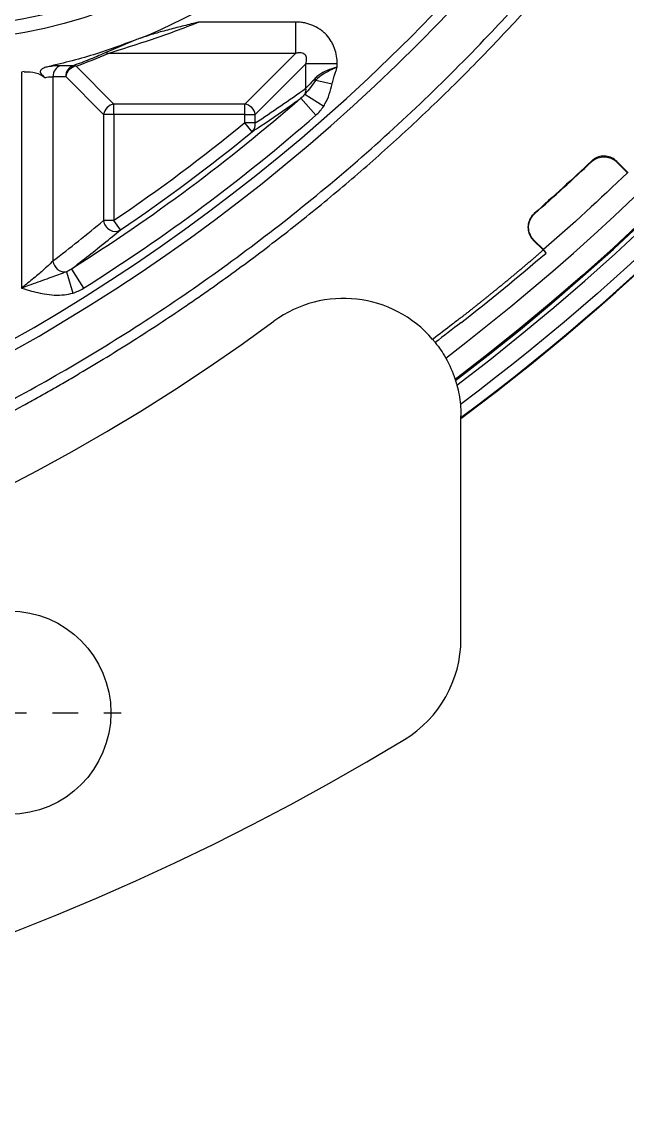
# Model space of a CAD drawing. Header units: millimetres. Extents: x 2595 to 3308, y 1499 to 1823.
# Drawn here: x 3188.55 to 3215.37, y 1558.51 to 1606.33 of the extents above; entities that cross this region are included whole.
import ezdxf
from ezdxf.lldxf.tags import DXFTag

# ---------------------------------------------------------------- set-up
doc = ezdxf.new("R2010")
doc.units = ezdxf.units.MM
doc.linetypes.add('CENTER', pattern=[2, 1.25, -0.25, 0.25, -0.25])
doc.layers.add('5', color=7, linetype='Continuous', true_color=0xffffff)
tags = doc.linetypes.add('DASHED', pattern=[25.72, 12.86, -12.86]).pattern_tags.tags
tags[6:7] = [DXFTag(74, 4), DXFTag(75, 0), DXFTag(340, '0'), DXFTag(46, 0.0), DXFTag(50, 0.0), DXFTag(44, 0.0), DXFTag(45, 0.0)]
tags[4:5] = [DXFTag(74, 4), DXFTag(75, 0), DXFTag(340, '0'), DXFTag(46, 0.0), DXFTag(50, 0.0), DXFTag(44, 0.0), DXFTag(45, 0.0)]

msp = doc.modelspace()

# ---------------------------------------------------------------- linework, layer by layer
at = {"layer": '5', "color": 7, "linetype": 'Continuous'}
for p, q in [((3200.677, 1604.928), (3192.379, 1604.928)), ((3198.433, 1602.685), (3200.677, 1604.928)), ((3198.895, 1602.223), (3201.139, 1604.466)), ((3201.139, 1603.391), (3201.139, 1604.466)), ((3202.525, 1604.466), (3201.139, 1604.466)), ((3202.525, 1604.326), (3202.525, 1604.466)), ((3188.546, 1604.101), (3188.546, 1594.545)), ((3192.638, 1602.685), (3190.961, 1604.362)), ((3189.933, 1603.898), (3189.933, 1595.742)), ((3192.176, 1602.223), (3190.499, 1603.9)), ((3201.583, 1603.745), (3202.299, 1603.585)), ((3201.092, 1603.126), (3201.924, 1602.594)), ((3198.433, 1602.685), (3192.638, 1602.685)), ((3192.638, 1602.223), (3192.638, 1602.685)), ((3198.433, 1602.223), (3198.433, 1602.685)), ((3200.916, 1602.948), (3201.577, 1602.192)), ((3192.638, 1602.223), (3192.176, 1602.223)), ((3192.176, 1602.223), (3192.176, 1597.53)), ((3198.433, 1602.223), (3192.638, 1602.223)), ((3192.638, 1602.223), (3192.638, 1597.53)), ((3198.433, 1602.223), (3198.895, 1602.223)), ((3198.433, 1601.849), (3198.433, 1602.223)), ((3198.895, 1601.849), (3198.895, 1602.223)), ((3198.751, 1601.46), (3198.433, 1601.849)), ((3198.895, 1601.849), (3198.433, 1601.849)), ((3215.373, 1599.644), (3214.899, 1600.118)), ((3215.408, 1599.64), (3214.9, 1600.148)), ((3192.638, 1597.53), (3192.176, 1597.53)), ((3192.92, 1597.114), (3192.638, 1597.53)), ((3211.206, 1596.67), (3211.65, 1596.227)), ((3211.233, 1596.67), (3211.659, 1596.244)), ((3190.753, 1595.387), (3191.288, 1594.536)), ((3190.534, 1595.269), (3190.811, 1594.321)), ((3208.002, 1579.015), (3208.002, 1588.811))]:
    msp.add_line(p, q, dxfattribs=at)
at = {"layer": '5', "color": 1, "linetype": 'CENTER', "ltscale": 4.572}
msp.add_line((3183.051, 1575.756), (3192.951, 1575.756), dxfattribs=at)
at = {"layer": '5', "color": 7, "linetype": 'Continuous'}
msp.add_circle((3188.001, 1575.756), 4.5, dxfattribs=at)
at = {"layer": '5', "color": 7, "linetype": 'Continuous', "extrusion": (0, 0, -1)}
for centre, radius, start, end in [((-3148.002, 1669.494), 100.07, 313.95835, 233.17746), ((-3148.002, 1669.494), 99.038, 101.06, 232.89885), ((-3184.218, 1629.254), 23.825, 180, 25), ((-3148.002, 1663.458), 80.382, 228.83127, 237.8694), ((-3148.002, 1663.458), 79.617, 230.69718, 235.90033), ((-3148.002, 1669.494), 97.045, 226.03509, 229.00804), ((-3202.802, 1588.887), 5.2, 150.4742, 161.8854), ((-3202.802, 1588.887), 5.2, 164.7499, 174.4673)]:
    msp.add_arc(centre, radius, start, end, dxfattribs=at)
at = {"layer": '5', "color": 7, "linetype": 'DASHED'}
for radius, start, end in [(100.573, 306.62661, 226.18317), (100.572, 306.62578, 226.19708)]:
    msp.add_arc((3148.002, 1669.494), radius, start, end, dxfattribs=at)
at = {"layer": '5', "color": 7, "linetype": 'Continuous'}
for centre, radius, start, end in [((3148.002, 1669.494), 100.547, 306.63636, 233.36364), ((3148.002, 1669.494), 99.282, 307.04882, 79.04876), ((3148.002, 1669.494), 99.081, 307.09253, 78.95021), ((3148.002, 1669.494), 98.032, 307.23998, 37.69458), ((3148.002, 1663.458), 81.732, 285.12421, 344.87579), ((3148.002, 1663.458), 82.176, 285.12421, 344.87579), ((3184.218, 1629.254), 23.204, 155, 0), ((3184.218, 1629.254), 25.522, 292.0819, 328.1173), ((3148.002, 1663.458), 81.386, 302.1306, 311.16873), ((3148.002, 1663.458), 80.119, 304.09967, 309.30282), ((3202.802, 1588.887), 5.2, 40.6303, 126.3111), ((3148.002, 1663.458), 87.341, 233.68891, 306.31109), ((3202.802, 1579.015), 5.2, 301.2018, 0), ((3148.002, 1669.494), 110.98, 238.79815, 301.20185)]:
    msp.add_arc(centre, radius, start, end, dxfattribs=at)
for centre, major_axis, ratio, start_param, end_param in [((3184.218, 1624.504), (0, -21.308), 0.969623, 0.332442, 0.406054), ((3192.379, 1604.466), (-0.204, 0.46), 0.686211, 5.709498, 6.138985), ((3190.395, 1603.898), (-0.004, -0.503), 0.918769, 3.409553, 4.719876), ((3190.961, 1603.9), (-0.006, 0.503), 0.918762, 0.267949, 1.559001), ((3190.961, 1603.9), (-0.356, -0.356), 0.854588, 4.005238, 5.41954), ((3190.961, 1603.9), (-0.169, 0.474), 0.615357, 5.758618, 6.150185), ((3190.153, 1629.254), (26.15, 0), 0.969623, 4.703985, 4.725629), ((3201.225, 1603.825), (-0.322, 0.386), 0.545433, 4.096418, 4.285924), ((3157.56, 1663.458), (74.576, 0), 0.992534, 5.299878, 5.336472), ((3200.677, 1603.391), (-0.292, 0.409), 0.884248, 3.567736, 4.148782), ((3192.638, 1602.223), (0.356, 0.356), 0.854588, 0.863645, 2.277948), ((3198.433, 1602.223), (0.356, -0.356), 0.854588, 0.863645, 2.277948), ((3198.433, 1601.849), (-0.277, 0.42), 0.889007, 3.25614, 4.181143), ((3137.009, 1663.458), (86.346, 0), 0.992534, 5.372156, 5.405474), ((3192.638, 1597.53), (0.32, -0.388), 0.873673, 4.088235, 6.175403), ((3190.395, 1595.742), (0.307, -0.399), 0.879061, 4.117387, 5.866252)]:
    msp.add_ellipse(centre, major_axis=major_axis, ratio=ratio, start_param=start_param, end_param=end_param, dxfattribs=at)
for points, degree, knots in [([(3167.285, 1581.691), (3169.791, 1582.349), (3174.854, 1583.68), (3182.249, 1586.586), (3189.494, 1590.2), (3196.488, 1594.596), (3203.144, 1599.754), (3208.087, 1604.452), (3211.587, 1608.288), (3213.88, 1611.019), (3216.127, 1613.943), (3218.312, 1617.062), (3220.416, 1620.381), (3222.422, 1623.902), (3224.31, 1627.624), (3226.058, 1631.547), (3227.642, 1635.67), (3229.06, 1639.983), (3229.814, 1642.955), (3230.196, 1644.461)], 3, [0, 0, 0, 0, 0.083028, 0.167755, 0.254186, 0.342326, 0.432181, 0.523757, 0.560565, 0.598667, 0.638065, 0.678758, 0.720749, 0.764038, 0.808627, 0.854516, 0.901707, 0.950201, 1, 1, 1, 1]), ([(3167.386, 1581.253), (3168.035, 1581.41), (3169.002, 1581.643), (3170.277, 1581.983), (3171.521, 1582.328), (3173.045, 1582.78), (3174.833, 1583.354), (3176.291, 1583.858), (3177.433, 1584.274), (3178.547, 1584.693), (3179.908, 1585.229), (3181.498, 1585.893), (3183.033, 1586.569), (3184.51, 1587.254), (3185.929, 1587.946), (3187.294, 1588.642), (3188.396, 1589.231), (3189.255, 1589.704), (3189.885, 1590.058), (3190.505, 1590.413), (3191.316, 1590.887), (3192.311, 1591.484), (3193.482, 1592.213), (3194.632, 1592.955), (3195.576, 1593.586), (3196.324, 1594.1), (3197.446, 1594.884), (3198.741, 1595.828), (3200.2, 1596.945), (3201.288, 1597.807), (3202.367, 1598.692), (3203.794, 1599.901), (3205.194, 1601.149), (3206.564, 1602.432), (3207.913, 1603.737), (3209.554, 1605.408), (3211.454, 1607.474), (3213.28, 1609.596), (3215.033, 1611.774), (3216.712, 1614.008), (3218.318, 1616.297), (3219.849, 1618.639), (3221.303, 1621.031), (3222.677, 1623.472), (3223.971, 1625.956), (3225.182, 1628.483), (3226.308, 1631.047), (3227.35, 1633.648), (3228.305, 1636.281), (3229.174, 1638.944), (3229.822, 1641.186), (3230.299, 1642.993), (3230.519, 1643.901), (3230.629, 1644.356)], 3, [0, 0, 0, 0, 0.021265, 0.031723, 0.04207, 0.062441, 0.082399, 0.101967, 0.11161, 0.121155, 0.139931, 0.158259, 0.176098, 0.193408, 0.210172, 0.226438, 0.242264, 0.250029, 0.257705, 0.265298, 0.272816, 0.287657, 0.302299, 0.316816, 0.331278, 0.338512, 0.345759, 0.37492, 0.389606, 0.404364, 0.419194, 0.434089, 0.464003, 0.478985, 0.493959, 0.52385, 0.553668, 0.583415, 0.613118, 0.642815, 0.672529, 0.702265, 0.732021, 0.761792, 0.791565, 0.821337, 0.851111, 0.880888, 0.910661, 0.940422, 0.970186, 0.985084, 1, 1, 1, 1]), ([(3192.379, 1604.928), (3192.948, 1605.117), (3193.661, 1605.329), (3195.016, 1605.789), (3195.703, 1606.041), (3196.383, 1606.312)], 3, [0, 0, 0, 0, 0.5, 0.5, 1, 1, 1, 1]), ([(3196.383, 1606.312), (3196.276, 1606.285), (3196.06, 1606.23), (3195.629, 1606.122), (3195.091, 1605.984), (3194.446, 1605.812), (3194.024, 1605.673), (3193.813, 1605.604)], 3, [0, 0, 0, 0, 0.124936, 0.250008, 0.5001, 0.750076, 1, 1, 1, 1]), ([(3202.525, 1604.466), (3202.52, 1604.58), (3202.509, 1604.81), (3202.434, 1605.09), (3202.345, 1605.304), (3202.233, 1605.512), (3202.09, 1605.704), (3201.916, 1605.872), (3201.787, 1605.973), (3201.631, 1606.074), (3201.463, 1606.159), (3201.266, 1606.231), (3201.08, 1606.278), (3200.882, 1606.309), (3200.746, 1606.312), (3200.677, 1606.314)], 3, [0, 0, 0, 0, 0.117404, 0.235804, 0.295415, 0.355364, 0.477207, 0.539685, 0.603015, 0.645573, 0.730964, 0.795158, 0.860435, 0.928322, 1, 1, 1, 1]), ([(3193.578, 1605.517), (3193.011, 1605.305), (3191.745, 1604.832), (3190.431, 1604.512), (3189.707, 1604.335)], 3, [0, 0, 0, 0, 0.448097, 1, 1, 1, 1]), ([(3193.578, 1605.517), (3193.387, 1605.434), (3193.198, 1605.354), (3192.73, 1605.156), (3192.445, 1605.04), (3192.223, 1604.941)], 3, [0, 0, 0, 0, 0.391248, 0.391248, 1, 1, 1, 1]), ([(3192.223, 1604.941), (3192.002, 1604.843), (3191.775, 1604.746), (3191.312, 1604.56), (3191.075, 1604.47), (3190.832, 1604.383)], 3, [0, 0, 0, 0, 0.504303, 0.504303, 1, 1, 1, 1]), ([(3201.139, 1604.466), (3201.148, 1604.504), (3201.166, 1604.577), (3201.171, 1604.685), (3201.152, 1604.784), (3201.104, 1604.869), (3201.024, 1604.93), (3200.923, 1604.958), (3200.803, 1604.959), (3200.722, 1604.939), (3200.677, 1604.928)], 3, [0, 0, 0, 0, 0.147174, 0.276121, 0.386166, 0.48296, 0.579882, 0.691662, 0.82731, 1, 1, 1, 1]), ([(3188.661, 1604.119), (3188.837, 1604.117), (3189.196, 1604.114), (3189.449, 1603.946), (3189.579, 1603.861)], 3, [0, 0, 0, 0, 0.487702, 1, 1, 1, 1]), ([(3189.706, 1604.336), (3189.646, 1604.323), (3189.587, 1604.306), (3189.504, 1604.269), (3189.477, 1604.255), (3189.434, 1604.225), (3189.417, 1604.209), (3189.393, 1604.179), (3189.385, 1604.165), (3189.376, 1604.135), (3189.374, 1604.12), (3189.379, 1604.083), (3189.388, 1604.062), (3189.434, 1603.983), (3189.491, 1603.933), (3189.558, 1603.878), (3189.568, 1603.869), (3189.579, 1603.861)], 3, [0, 0, 0, 0, 0.206467, 0.206467, 0.310189, 0.310189, 0.393888, 0.393888, 0.461198, 0.461198, 0.528396, 0.528396, 0.63172, 0.63172, 0.943708, 0.943708, 1, 1, 1, 1]), ([(3190.277, 1604.385), (3190.191, 1604.386), (3190.071, 1604.377), (3189.858, 1604.354), (3189.784, 1604.345), (3189.707, 1604.335)], 3, [0, 0, 0, 0, 0.686332, 0.686332, 1, 1, 1, 1]), ([(3190.832, 1604.383), (3190.702, 1604.382), (3190.572, 1604.382), (3190.386, 1604.383), (3190.332, 1604.384), (3190.277, 1604.385)], 3, [0, 0, 0, 0, 0.703661, 0.703661, 1, 1, 1, 1]), ([(3202.525, 1604.326), (3202.521, 1604.325), (3202.518, 1604.324), (3202.365, 1604.274), (3202.213, 1604.226), (3201.94, 1604.113), (3201.814, 1604.048), (3201.65, 1603.925), (3201.597, 1603.877), (3201.55, 1603.825)], 3, [0, 0, 0, 0, 0.009731, 0.009731, 0.410687, 0.410687, 0.79499, 0.79499, 1, 1, 1, 1]), ([(3202.525, 1604.326), (3202.523, 1604.325), (3202.52, 1604.324), (3202.459, 1604.296), (3202.401, 1604.269), (3202.286, 1604.214), (3202.229, 1604.187), (3202.095, 1604.12), (3202.019, 1604.079), (3201.809, 1603.952), (3201.683, 1603.857), (3201.583, 1603.745)], 3, [0, 0, 0, 0, 0.007285, 0.007285, 0.171123, 0.171123, 0.333334, 0.333334, 0.561762, 0.561762, 1, 1, 1, 1]), ([(3202.299, 1603.585), (3202.306, 1603.617), (3202.314, 1603.65), (3202.363, 1603.847), (3202.416, 1604.008), (3202.489, 1604.221), (3202.507, 1604.273), (3202.525, 1604.326)], 3, [0, 0, 0, 0, 0.129837, 0.129837, 0.784319, 0.784319, 1, 1, 1, 1]), ([(3189.579, 1603.861), (3189.608, 1603.866), (3189.637, 1603.87), (3189.775, 1603.89), (3189.867, 1603.899), (3189.933, 1603.898)], 3, [0, 0, 0, 0, 0.195237, 0.195237, 1, 1, 1, 1]), ([(3201.55, 1603.825), (3201.495, 1603.763), (3201.441, 1603.705), (3201.294, 1603.546), (3201.205, 1603.455), (3201.139, 1603.391)], 3, [0, 0, 0, 0, 0.343417, 0.343417, 1, 1, 1, 1]), ([(3201.924, 1602.594), (3201.944, 1602.626), (3201.963, 1602.658), (3202.137, 1602.966), (3202.23, 1603.276), (3202.299, 1603.585)], 3, [0, 0, 0, 0, 0.103958, 0.103958, 1, 1, 1, 1]), ([(3198.751, 1601.46), (3198.88, 1601.546), (3199.009, 1601.631), (3199.652, 1602.063), (3200.165, 1602.416), (3200.757, 1602.835), (3200.836, 1602.891), (3200.916, 1602.948)], 3, [0, 0, 0, 0, 0.177883, 0.177883, 0.889444, 0.889444, 1, 1, 1, 1]), ([(3213.78, 1600.133), (3213.845, 1600.195), (3213.923, 1600.247), (3214.087, 1600.32), (3214.177, 1600.343), (3214.356, 1600.358), (3214.448, 1600.35), (3214.621, 1600.304), (3214.705, 1600.266), (3214.822, 1600.188), (3214.862, 1600.154), (3214.899, 1600.118)], 3, [0, 0, 0, 0, 0.219887, 0.219887, 0.439505, 0.439505, 0.657884, 0.657884, 0.875822, 0.875822, 1, 1, 1, 1]), ([(3214.9, 1600.148), (3214.836, 1600.212), (3214.761, 1600.266), (3214.599, 1600.344), (3214.51, 1600.369), (3214.331, 1600.389), (3214.239, 1600.383), (3214.065, 1600.343), (3213.98, 1600.307), (3213.861, 1600.231), (3213.819, 1600.199), (3213.781, 1600.163)], 3, [0, 0, 0, 0, 0.219502, 0.219502, 0.438699, 0.438699, 0.656591, 0.656591, 0.874214, 0.874214, 1, 1, 1, 1]), ([(3211.241, 1597.839), (3211.174, 1597.779), (3211.116, 1597.707), (3211.028, 1597.549), (3210.997, 1597.462), (3210.966, 1597.285), (3210.966, 1597.193), (3210.996, 1597.016), (3211.026, 1596.93), (3211.106, 1596.785), (3211.152, 1596.723), (3211.206, 1596.67)], 3, [0, 0, 0, 0, 0.207581, 0.207581, 0.414841, 0.414841, 0.620895, 0.620895, 0.82662, 0.82662, 1, 1, 1, 1]), ([(3211.233, 1596.67), (3211.169, 1596.734), (3211.115, 1596.81), (3211.037, 1596.972), (3211.012, 1597.061), (3210.993, 1597.24), (3210.998, 1597.332), (3211.039, 1597.506), (3211.075, 1597.591), (3211.163, 1597.73), (3211.213, 1597.789), (3211.27, 1597.839)], 3, [0, 0, 0, 0, 0.207656, 0.207656, 0.414991, 0.414991, 0.621107, 0.621107, 0.826864, 0.826864, 1, 1, 1, 1]), ([(3190.753, 1595.387), (3190.85, 1595.462), (3190.947, 1595.537), (3191.552, 1596.008), (3192.06, 1596.412), (3192.685, 1596.92), (3192.802, 1597.017), (3192.92, 1597.114)], 3, [0, 0, 0, 0, 0.133497, 0.133497, 0.836579, 0.836579, 1, 1, 1, 1]), ([(3208.002, 1593.235), (3208.846, 1593.894), (3209.672, 1594.568), (3210.676, 1595.387), (3211.65, 1596.227)], 2, [0, 0, 0, 0.449613, 0.449613, 1, 1, 1]), ([(3211.768, 1596.096), (3211.761, 1596.105), (3211.752, 1596.117), (3211.73, 1596.142), (3211.717, 1596.157), (3211.688, 1596.188), (3211.672, 1596.204), (3211.654, 1596.222), (3211.652, 1596.224), (3211.65, 1596.227)], 3, [0, 0, 0, 0, 0.317894, 0.317894, 0.635789, 0.635789, 0.95376, 0.95376, 1, 1, 1, 1]), ([(3189.933, 1595.742), (3189.862, 1595.67), (3189.764, 1595.576), (3189.539, 1595.37), (3189.407, 1595.255), (3189.11, 1595), (3188.937, 1594.858), (3188.691, 1594.66), (3188.619, 1594.602), (3188.546, 1594.545)], 3, [0, 0, 0, 0, 0.273201, 0.273201, 0.551906, 0.551906, 0.871174, 0.871174, 1, 1, 1, 1]), ([(3190.534, 1595.269), (3190.468, 1595.24), (3190.403, 1595.214), (3190.124, 1595.109), (3189.902, 1595.031), (3189.408, 1594.851), (3189.132, 1594.751), (3188.755, 1594.618), (3188.655, 1594.583), (3188.553, 1594.548), (3188.55, 1594.546), (3188.546, 1594.545)], 3, [0, 0, 0, 0, 0.111593, 0.111593, 0.470298, 0.470298, 0.859345, 0.859345, 0.995811, 0.995811, 1, 1, 1, 1]), ([(3188.546, 1594.545), (3188.549, 1594.545), (3188.551, 1594.544), (3188.635, 1594.517), (3188.717, 1594.492), (3189.047, 1594.394), (3189.299, 1594.331), (3189.845, 1594.239), (3190.146, 1594.216), (3190.565, 1594.262), (3190.69, 1594.286), (3190.811, 1594.321)], 3, [0, 0, 0, 0, 0.003355, 0.003355, 0.114401, 0.114401, 0.450154, 0.450154, 0.836453, 0.836453, 1, 1, 1, 1]), ([(3208.002, 1593.235), (3207.876, 1593.137), (3207.46, 1592.813), (3207.041, 1592.495), (3206.749, 1592.273)], 3, [0, 0, 0, 0, 0.303699, 1, 1, 1, 1]), ([(3206.749, 1592.273), (3206.763, 1592.256), (3206.778, 1592.238), (3206.806, 1592.205), (3206.819, 1592.19), (3206.841, 1592.162), (3206.851, 1592.15), (3206.86, 1592.139), (3206.861, 1592.138), (3206.862, 1592.136)], 3, [0, 0, 0, 0, 0.318631, 0.318631, 0.637289, 0.637289, 0.955565, 0.955565, 1, 1, 1, 1]), ([(3207.758, 1590.46), (3207.759, 1590.459), (3207.76, 1590.454), (3207.765, 1590.439), (3207.769, 1590.427), (3207.777, 1590.399), (3207.783, 1590.383), (3207.794, 1590.345), (3207.8, 1590.323), (3207.811, 1590.286), (3207.815, 1590.27), (3207.819, 1590.254)], 3, [0, 0, 0, 0, 0.206163, 0.206163, 0.41198, 0.41198, 0.623082, 0.623082, 0.846394, 0.846394, 1, 1, 1, 1]), ([(3207.978, 1589.388), (3207.986, 1589.303), (3207.992, 1589.217), (3208, 1589.065), (3208.001, 1588.995), (3208.002, 1588.919), (3208.002, 1588.902), (3208.002, 1588.887)], 3, [0, 0, 0, 0, 0.456038, 0.456038, 0.871915, 0.871915, 1, 1, 1, 1]), ([(3208.002, 1588.806), (3208.002, 1588.812), (3208.002, 1588.819), (3208.002, 1588.844), (3208.002, 1588.864), (3208.002, 1588.887)], 3, [0, 0, 0, 0, 0.331255, 0.331255, 1, 1, 1, 1])]:
    msp.add_open_spline(points, degree=degree, knots=knots, dxfattribs=at)
for points in [[(3200.677, 1606.314), (3199.246, 1606.313), (3197.815, 1606.313), (3196.383, 1606.312)], [(3193.813, 1605.604), (3193.734, 1605.577), (3193.655, 1605.548), (3193.578, 1605.517)], [(3188.66, 1604.126), (3188.622, 1604.118), (3188.584, 1604.109), (3188.546, 1604.101)], [(3201.583, 1603.745), (3201.408, 1603.523), (3201.258, 1603.321), (3201.092, 1603.126)], [(3201.092, 1603.126), (3201.04, 1603.06), (3200.98, 1603.001), (3200.916, 1602.948)], [(3201.577, 1602.192), (3201.711, 1602.309), (3201.829, 1602.445), (3201.924, 1602.594)], [(3213.78, 1600.164), (3212.948, 1599.374), (3212.101, 1598.599), (3211.241, 1597.839)], [(3211.269, 1597.839), (3212.119, 1598.589), (3212.956, 1599.354), (3213.779, 1600.134)], [(3213.781, 1600.163), (3213.781, 1600.153), (3213.78, 1600.143), (3213.78, 1600.133)], [(3214.9, 1600.148), (3214.9, 1600.143), (3214.899, 1600.133), (3214.899, 1600.123), (3214.899, 1600.118)], [(3211.27, 1597.839), (3211.26, 1597.839), (3211.251, 1597.839), (3211.241, 1597.839)], [(3211.233, 1596.67), (3211.229, 1596.67), (3211.22, 1596.67), (3211.21, 1596.67), (3211.206, 1596.67)], [(3208.002, 1593.011), (3209.283, 1594.008), (3210.538, 1595.037), (3211.768, 1596.096)], [(3211.768, 1596.096), (3211.732, 1596.145), (3211.695, 1596.195), (3211.659, 1596.244)], [(3190.753, 1595.387), (3190.685, 1595.341), (3190.611, 1595.301), (3190.534, 1595.269)], [(3190.811, 1594.321), (3190.978, 1594.37), (3191.14, 1594.444), (3191.288, 1594.536)], [(3208.002, 1593.011), (3207.622, 1592.72), (3207.242, 1592.428), (3206.862, 1592.136)], [(3206.862, 1592.136), (3207.034, 1591.921), (3207.19, 1591.691), (3207.327, 1591.449)], [(3207.745, 1590.503), (3207.749, 1590.489), (3207.754, 1590.475), (3207.758, 1590.46)]]:
    msp.add_open_spline(points, degree=3, dxfattribs=at)
msp.add_rational_spline([(3200.677, 1606.314), (3200.677, 1605.693), (3200.677, 1605.173), (3200.677, 1604.928)], [1.08986011303, 0.970047685337, 0.970046629, 1.08985694402], degree=3, dxfattribs=at)
at = {"layer": '5', "color": 7, "linetype": 'DASHED'}
msp.add_open_spline([(3208.002, 1588.779), (3208.002, 1588.777), (3208.002, 1588.779), (3208.002, 1588.788), (3208.002, 1588.796), (3208.002, 1588.806)], degree=3, knots=[0, 0, 0, 0, 0.522554, 0.522554, 1, 1, 1, 1], dxfattribs=at)

doc.saveas('drawing.dxf')
